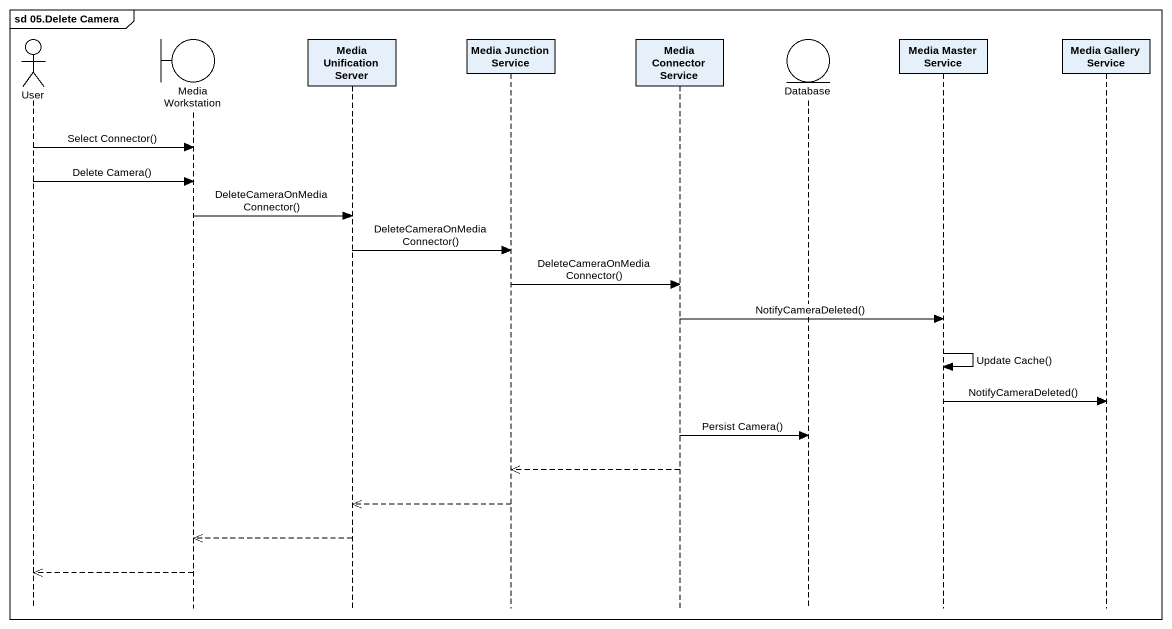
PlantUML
@startuml
mainframe sd 05.Delete Camera
hide footbox
actor User
boundary "Media Workstation" as Media_Workstation
participant "Media Unification Server" as Media_Unification_Server
participant "Media Junction Service" as Media_Junction_Service
participant "Media Connector Service" as Media_Connector_Service
entity "Database" as Database_
participant "Media Master Service" as Media_Master_Service
participant "Media Gallery Service" as Media_Gallery_Service

User -> Media_Workstation : Select Connector()
User -> Media_Workstation : Delete Camera()
Media_Workstation -> Media_Unification_Server : DeleteCameraOnMediaConnector()
Media_Unification_Server -> Media_Junction_Service : DeleteCameraOnMediaConnector()
Media_Junction_Service -> Media_Connector_Service : DeleteCameraOnMediaConnector()
Media_Connector_Service -> Media_Master_Service : NotifyCameraDeleted()
Media_Master_Service -> Media_Master_Service : Update Cache()
Media_Master_Service -> Media_Gallery_Service : NotifyCameraDeleted()
Media_Connector_Service -> Database_ : Persist Camera()
Media_Connector_Service -->> Media_Junction_Service
Media_Junction_Service -->> Media_Unification_Server
Media_Unification_Server -->> Media_Workstation
Media_Workstation -->> User
@enduml
